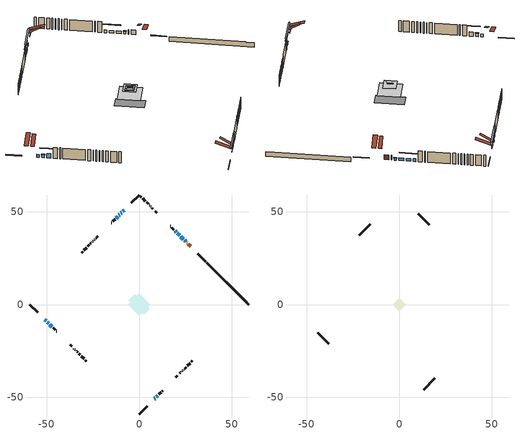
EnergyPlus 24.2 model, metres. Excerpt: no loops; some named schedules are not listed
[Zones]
conditioned space
 floor adiabatic (AdiabaticFloorConstruction): -6.02,0 0,6.02 6.02,0 0,-6.02 z3.08
 floor foundation (Slab1 construction): -5.63,2.31 -2.31,5.63 5.63,-2.31 2.31,-5.63 z-1.46
 wall outside (RimJoist1 construction): 0,-59.05 4.22,-54.83 / -59.05,0 -54.83,-4.22 / 0,59.05 -4.22,54.83 / 35.86,23.19 31.64,27.41 z0.64:0.94
 wall outside (AdiabaticWallConstruction 1): 27.7,31.35 26.51,32.54 / 25.85,33.2 25.67,33.38 z0.64:2.67
 wall outside (AdiabaticWallConstruction): 25.01,34.04 24.44,34.61 z0.64:1.65; 23.79,35.27 22.49,36.56 / -8.16,50.89 -8.81,50.24 / -50.89,-8.16 -50.24,-8.81 / 19.97,39.08 19.3,39.75 z0.64:1.86; -9.47,49.58 -9.87,49.18 / 8.16,-50.89 8.57,-50.48 z0.64:1; -10.53,48.52 -11.02,48.03 z0.64:1.51; -49.58,-9.47 -48.87,-10.18 z0.64:1.88; 21.84,37.22 20.62,38.43 z0.64:1.7; -11.68,47.37 -12.42,46.63 / 9.22,-49.83 9.97,-49.09 z0.64:1.95; -48.22,-10.83 -47.16,-11.89 z0.64:2.5
 wall outside (Wall10 construction): 10.62,-48.43 11.74,-47.32 / -46.5,-12.55 -45.39,-13.66 / -13.08,45.98 -14.19,44.86 / 18.65,40.4 17.53,41.52 z0.64:5.52
 wall outside (Wall11 construction): 12.39,-46.66 12.54,-46.51 / -44.73,-14.32 -44.58,-14.47 / -14.85,44.2 -15,44.05 / 16.88,42.17 16.72,42.33 z0.64:5.52
 wall outside (Wall1 construction): 19.81,-39.24 20.61,-38.44 / -37.32,-21.73 -36.52,-22.53 / -22.26,36.79 -23.06,35.99 / 9.46,49.59 8.66,50.39 z0.64:5.52
 wall outside (Wall2 construction): 21.27,-37.79 21.3,-37.75 / -35.86,-23.19 -35.83,-23.22 / -23.72,35.33 -23.75,35.3 / 8,51.05 7.97,51.08 z0.64:5.52
 wall outside (Wall3 construction): 21.95,-37.1 22.19,-36.87 / -35.17,-23.88 -34.94,-24.11 / -24.41,34.64 -24.64,34.41 / 7.31,51.74 7.08,51.97 z0.64:5.52
 wall outside (Wall4 construction): 22.84,-36.21 22.98,-36.07 / -34.28,-24.77 -34.14,-24.91 / -25.3,33.76 -25.44,33.61 / 6.43,52.62 6.29,52.77 z0.64:5.52
 wall outside (Wall6 construction): 23.64,-35.41 23.85,-35.2 / -33.49,-25.57 -33.27,-25.78 / -26.09,32.96 -26.31,32.74 / 5.63,53.42 5.42,53.64 z0.64:5.52
 wall outside (Wall7 construction): 24.51,-34.54 25.25,-33.8 / -32.62,-26.44 -31.88,-27.18 / -26.96,32.09 -27.7,31.35 / 4.76,54.29 4.02,55.03 z0.64:5.52
 wall outside (Wall8 construction): 25.91,-33.14 27.41,-31.64 / -31.22,-27.83 -29.71,-29.34 / -28.36,30.69 -29.87,29.18 / 3.36,55.69 1.85,57.2 z0.64:5.52
 wall outside (Wall9 construction): 28.07,-30.98 28.61,-30.44 / -29.05,-30 -28.51,-30.54 / -30.53,28.53 -31.07,27.99 / 1.2,57.85 0.66,58.39 z0.64:5.52
 wall foundation (FoundationWall1 construction): 36.52,22.53,-1.46 36.52,22.53,0.64 56.8,2.25,0.64 56.8,2.25,0.51 59.05,0,0.51 59.05,0,-1.46
 window (WindowConstruction): 25.01,34.04 24.44,34.61 z0.64:1.65
 window (WindowConstruction 7): 23.79,35.27 22.49,36.56 z0.64:1.86
 window (WindowConstruction 8): -8.17,50.89 -8.81,50.24 z0.64:1.86
 window (WindowConstruction 9): -50.89,-8.17 -50.24,-8.81 z0.64:1.86
 window (WindowConstruction 11): -9.47,49.58 -9.87,49.18 z0.64:0.99
 window (WindowConstruction 12): 8.17,-50.89 8.57,-50.48 z0.64:0.99
 window (WindowConstruction 1): -10.53,48.52 -11.02,48.03 z0.64:1.51
 window (WindowConstruction 2): -49.58,-9.47 -48.88,-10.18 z0.64:1.88
 window (WindowConstruction 3): 21.84,37.22 20.62,38.43 z0.64:1.7
 window (WindowConstruction 4): -11.68,47.37 -12.42,46.63 z0.64:1.94
 window (WindowConstruction 5): -48.22,-10.83 -47.16,-11.89 z0.64:2.5
 window (WindowConstruction 6): 9.22,-49.83 9.97,-49.09 z0.64:1.94
 window (WindowConstruction 10): 19.97,39.08 19.3,39.75 z0.64:1.86
 door (Door): 27.7,31.35 26.51,32.54 z0.64:2.67
 door (Door 1): 25.85,33.2 25.67,33.38 z0.64:2.67
 ceiling adiabatic (AdiabaticFloorConstruction): 0,-6.02 6.02,0 0,6.02 -6.02,0 z3.08
attic - vented
 floor to conditioned space (Floor1 construction Reversed): -1.54,0 0,1.54 1.54,0 0,-1.54 z5.52
 floor to conditioned space (Floor2 construction Reversed): -3.56,0 0,3.56 3.56,0 0,-3.56 z5.52
 floor to conditioned space (Floor3 construction Reversed): -1.63,0 0,1.63 1.63,0 0,-1.63 z5.52
 floor to conditioned space (Floor4 construction Reversed): -2.28,0 0,2.28 2.28,0 0,-2.28 z5.52
 floor to conditioned space (Floor5 construction Reversed): -2.4,0 0,2.4 2.4,0 0,-2.4 z5.52
 wall outside (Wall12 construction): 13.2,-45.85 19.15,-39.9 / -43.92,-15.13 -37.97,-21.08 / -15.66,43.4 -21.61,37.45 / 16.07,42.98 10.12,48.93 z0.64:5.52
 roof outside (Roof1 construction): 5.96,-53.09,5.52 1.86,-48.99,7.45 0.78,-50.07,7.45 4.88,-54.17,5.52; -53.09,-5.96,5.52 -48.99,-1.86,7.45 -50.07,-0.78,7.45 -54.17,-4.88,5.52; -5.96,53.09,5.52 -1.86,48.99,7.45 -0.78,50.07,7.45 -4.88,54.17,5.52; 29.9,29.15,5.52 25.8,25.05,7.45 26.88,23.97,7.45 30.98,28.07,5.52
 roof outside (Roof4 construction): 7.51,-51.54,5.52 4.43,-48.46,8.06 3.54,-49.36,8.06 6.62,-52.43,5.52; -51.54,-7.51,5.52 -48.46,-4.43,8.06 -49.36,-3.54,8.06 -52.43,-6.62,5.52; -7.51,51.54,5.52 -4.43,48.46,8.06 -3.54,49.36,8.06 -6.62,52.43,5.52; 28.36,30.7,5.52 25.28,27.62,8.06 26.17,26.73,8.06 29.25,29.81,5.52
shading: 24.3,34.75 25.16,33.9 25.45,34.19 24.59,35.04 z1.85; -13.44,45.61 -5.9,53.15 -6.19,53.44 -13.73,45.9 z6.04; 12.14,-46.91 4.59,-54.46 4.89,-54.75 12.43,-47.2 z6.04; -11.16,47.89 -10.39,48.67 -10.68,48.96 -11.45,48.18 z1.71; -48.73,-10.32 -49.72,-9.33 -50.02,-9.62 -49.02,-10.61 z2.08; 18.78,40.27 23.68,35.37 23.97,35.66 19.07,40.56 z4.31; -14.26,44.79 -9.83,49.22 -10.12,49.51 -14.56,45.08 z4.55; -45.32,-13.74 -50.06,-8.99 -50.35,-9.28 -45.61,-14.03 z5.11; 11.81,-47.24 7.38,-51.67 7.67,-51.96 12.1,-47.53 z4.55
[Building]
Building 1: Terrain=Suburbs
[Site:Location]
Winnipeg Intl AP_MB: Latitude {deg}=49.91; Longitude {deg}=-97.24; Time Zone {hr}=-6; Elevation {m}=239; Keep Site Location Information=Yes
[Site:GroundTemperature:Shallow]
-2.46526, -5.11642, -5.32873, -4.07063, 0.979979, 6.00706, 10.3653, 13.1261, 13.3606, 11.1152, 6.8681, 1.99523
[Site:WaterMainsTemperature]
Calculation Method=Schedule; Temperature Schedule=mains temperature schedule
[Material] Roughness=Rough; Thermal Absorptance=0.9
Name | Thickness {m} | Conductivity {W/m-K} | Density {kg/m3} | Specific Heat {J/kg-K} | Solar Absorptance | Visible Absorptance
asphalt or fiberglass shingles | 0.00635 | 0.162714 | 1121.4 | 1465.45 | 0.84 | 0.84
ceiling loosefill ins | 0.0846667 | 0.0480833 | 16.02 | 1046.75 | 0.7 | 0.7
ceiling stud and cavity | 0.1397 | 0.0908788 | 65.682 | 1177.47 | 0.7 | 0.7
ceiling stud and cavity 1 | 0.1397 | 0.100554 | 65.682 | 1177.47 | 0.7 | 0.7
ceiling stud and cavity 2 | 0.1397 | 0.0925755 | 65.682 | 1177.47 | 0.7 | 0.7
ceiling stud and cavity 3 | 0.1397 | 0.0816226 | 65.682 | 1177.47 | 0.7 | 0.7
ceiling stud and cavity 4 | 0.0889 | 7.21176 | 20.9862 | 1087.66 | 0.7 | 0.7
concrete 4.0 in. | 0.1016 | 1.803125 | 2242.8 | 837.4 | 0.7 | 0.7
concrete 8.0 in. | 0.2032 | 1.803125 | 2242.8 | 837.4 | 0.7 | 0.7
door material | 0.04445 | 0.188738 | 512.64 | 1214.23 | 0.7 | 0.7
door material 1 | 0.04445 | 0.0451087 | 512.64 | 1214.23 | 0.7 | 0.7
exterior vertical ins | 0.0264841 | 0.029427 | 32.04 | 1214.23 | 0.7 | 0.7
floor covering | 0.0127 | 0.0433444 | 54.468 | 1339.84 | 0.6 | 0.6
floor rigid ins; wall rigid ins 1 | 0.512978 | 0.029427 | 32.04 | 1214.23 | 0.7 | 0.7
floor stud and cavity | 0.1397 | 1.75129 | 37.0049 | 1207.88 | 0.7 | 0.7
furniture material conditioned space 1 | 0.1524 | 0.115458 | 640.8 | 1214.23 | 0.6 | 0.6
gypsum board | 0.0127 | 0.160291 | 801 | 837.4 | 0.6 | 0.6
gypsum board 1 | 0.00254 | 0.160291 | 801 | 837.4 | 0.6 | 0.6
gypsum board 2 | 0.0127 | 0.160291 | 801 | 837.4 | 0.7 | 0.7
osb sheathing 0.5 in. | 0.0127 | 0.115458 | 512.64 | 1214.23 | 0.7 | 0.7
osb sheathing 0.75 in. | 0.01905 | 0.115458 | 512.64 | 1214.23 | 0.7 | 0.7
rim joist stud and cavity | 0.0508 | 0.648972 | 50.32683 | 1063.81 | 0.6 | 0.6
wall rigid ins | 0.051816 | 0.029427 | 32.04 | 1214.23 | 0.7 | 0.7
wall stud and cavity | 0.1397 | 0.306335 | 139.0536 | 1170.24 | 0.7 | 0.7
wall stud and cavity 1 | 0.1397 | 0.123197 | 139.0536 | 1170.24 | 0.7 | 0.7
wall stud and cavity 10 | 0.0889 | 6.9971 | 50.32683 | 1063.81 | 0.6 | 0.6
wall stud and cavity 11 | 0.0889 | 0.380278 | 52.3479 | 1209.89 | 0.7 | 0.7
wall stud and cavity 12 | 0.0889 | 0.391764 | 83.0341 | 1211.67 | 0.7 | 0.7
wall stud and cavity 2 | 0.1397 | 0.110193 | 139.0536 | 1170.24 | 0.7 | 0.7
wall stud and cavity 3 | 0.1397 | 0.121313 | 139.0536 | 1170.24 | 0.7 | 0.7
wall stud and cavity 4 | 0.1397 | 0.109282 | 139.0536 | 1170.24 | 0.7 | 0.7
wall stud and cavity 5 | 0.1397 | 0.09204 | 139.0536 | 1170.24 | 0.7 | 0.7
wall stud and cavity 6 | 0.1397 | 0.113992 | 139.0536 | 1170.24 | 0.7 | 0.7
wall stud and cavity 7 | 0.1397 | 0.0961679 | 139.0536 | 1170.24 | 0.7 | 0.7
wall stud and cavity 8 | 0.1397 | 0.244877 | 139.0536 | 1170.24 | 0.7 | 0.7
wall stud and cavity 9 | 0.1397 | 0.539748 | 139.0536 | 1170.24 | 0.7 | 0.7
wood siding | 0.0254 | 0.102417 | 544.68 | 1172.36 | 0.4 | 0.4
wood siding 1 | 0.00254 | 0.102417 | 544.68 | 1172.36 | 0.4 | 0.4
wood siding 2; wood siding 3; wood siding 4 | 0.0254 | 0.102417 | 544.68 | 1172.36 | 0.7 | 0.7
[WindowMaterial:SimpleGlazingSystem]
Name | U-Factor {W/m2-K} | Solar Heat Gain Coefficient
WindowMaterial | 2.95313 | 0.63
WindowMaterial 1 | 2.76178 | 0.61
WindowMaterial 10 | 4.37831 | 0.49
WindowMaterial 2 | 2.929848 | 0.66
WindowMaterial 3 | 2.94631 | 0.64
WindowMaterial 4 | 2.77825 | 0.66
WindowMaterial 5 | 2.89408 | 0.69
WindowMaterial 6 | 2.92587 | 0.66
WindowMaterial 7 | 1.58076 | 0.44
WindowMaterial 8 | 1.964588 | 0.45
WindowMaterial 9 | 3.071798 | 0.43
[Construction]
AdiabaticFloorConstruction: floor stud and cavity, floor rigid ins, osb sheathing 0.75 in., floor covering
AdiabaticWallConstruction: wood siding 3, wall rigid ins 1, wall stud and cavity 11, gypsum board
AdiabaticWallConstruction 1: wood siding 4, wall rigid ins 1, wall stud and cavity 11, gypsum board
Door: door material
Door 1: door material 1
Floor1 construction Reversed: gypsum board, ceiling stud and cavity, ceiling loosefill ins
Floor2 construction Reversed: gypsum board, ceiling stud and cavity 1
Floor3 construction Reversed: gypsum board, ceiling stud and cavity 2
Floor4 construction Reversed: gypsum board, ceiling stud and cavity 3
Floor5 construction Reversed: gypsum board 1, ceiling stud and cavity 4
FoundationWall1 construction: concrete 8.0 in., gypsum board 2
furniture construction conditioned space 1: furniture material conditioned space 1
PartitionWallConstruction: gypsum board, wall stud and cavity 12, gypsum board
RimJoist1 construction: wood siding 2, rim joist stud and cavity
Roof1 construction; Roof4 construction: asphalt or fiberglass shingles
Slab1 construction: concrete 4.0 in.
Wall1 construction: wood siding, wall rigid ins, osb sheathing 0.5 in., wall stud and cavity, gypsum board
Wall10 construction: wood siding, wall rigid ins, osb sheathing 0.5 in., wall stud and cavity 8, gypsum board
Wall11 construction: wood siding, wall rigid ins, osb sheathing 0.5 in., wall stud and cavity 9, gypsum board
Wall12 construction: wood siding 1, wall stud and cavity 10
Wall2 construction: wood siding, osb sheathing 0.5 in., wall stud and cavity 1, gypsum board
Wall3 construction: wood siding, wall rigid ins, osb sheathing 0.5 in., wall stud and cavity 2, gypsum board
Wall4 construction: wood siding, osb sheathing 0.5 in., wall stud and cavity 3, gypsum board
Wall6 construction: wood siding, wall rigid ins, osb sheathing 0.5 in., wall stud and cavity 4, gypsum board
Wall7 construction: wood siding, osb sheathing 0.5 in., wall stud and cavity 5, gypsum board
Wall8 construction: wood siding, osb sheathing 0.5 in., wall stud and cavity 6, gypsum board
Wall9 construction: wood siding, osb sheathing 0.5 in., wall stud and cavity 7, gypsum board
WindowConstruction: WindowMaterial
WindowConstruction 1: WindowMaterial 1
WindowConstruction 10: WindowMaterial 8
WindowConstruction 11: WindowMaterial 9
WindowConstruction 12: WindowMaterial 10
WindowConstruction 2: WindowMaterial 2
WindowConstruction 3: WindowMaterial 3
WindowConstruction 4: WindowMaterial 4
WindowConstruction 5: WindowMaterial 5
WindowConstruction 6: WindowMaterial 6
WindowConstruction 7; WindowConstruction 8; WindowConstruction 9: WindowMaterial 7
[Zone] Multiplier=1; Part of Total Floor Area=Yes
Name | Volume {m3}
attic - vented | 30.1438
conditioned space | 313.4
[Space]
Name | Zone | Volume {m3}
attic - vented 1 | attic - vented | 30.1438
conditioned space 1 | conditioned space | 313.4
[ZoneInfiltration:EffectiveLeakageArea]
infil attic - vented 1: Zone or Space=attic - vented 1; Schedule=Always On Discrete; Effective Air Leakage Area {cm2}=1911; Stack Coefficient=0.000515671; Wind Coefficient=1.53429e-05
[ZoneMixing]
whole house fan mix: Zone or Space=attic - vented; Schedule=Always On Continuous; Design Flow Rate Calculation Method=Flow/Zone; Design Flow Rate {m3/s}=0; Source Zone or Space=conditioned space
[SurfaceProperty:ExposedFoundationPerimeter]
Slab1: Exposed Perimeter Calculation Method=TotalExposedPerimeter; Total Exposed Perimeter {m}=31.863
[InternalMass] Zone or ZoneList=conditioned space; Space or SpaceList=conditioned space 1
Name | Construction | Surface Area {m2}
furniture mass conditioned space 1 | furniture construction conditioned space 1 | 50.164
partition wall mass | PartitionWallConstruction | 125.41
[Lights]
interior lighting: Zone or ZoneList or Space or SpaceList=conditioned space 1; Schedule=interior lighting schedule; Design Level Calculation Method=LightingLevel; Lighting Level {W}=343.2; Return Air Fraction=0; Fraction Radiant=0.6; Fraction Visible=0.2; Fraction Replaceable=1
[People]
occupants: Zone or ZoneList or Space or SpaceList=conditioned space 1; Number of People Schedule=occupants schedule; Number of People Calculation Method=People; Number of People=3; Fraction Radiant=0.314171; Sensible Heat Fraction=0.56303; Activity Level Schedule=occupants activity schedule; Carbon Dioxide Generation Rate {m3/s-W}=0; Enable ASHRAE 55 Comfort Warnings=No; Mean Radiant Temperature Calculation Type=EnclosureAveraged
[ElectricEquipment] Zone or ZoneList or Space or SpaceList=conditioned space 1; Design Level Calculation Method=EquipmentLevel
Name | Schedule | Design Level {W} | Fraction Latent | Fraction Radiant | Fraction Lost
clothes dryer | clothes dryer schedule | 140.772 | 0.015 | 0.081 | 0.85
clothes washer | clothes washer schedule | 32.1985 | 0.03 | 0.162 | 0.7
cooking range | cooking range schedule | 215.147 | 0.08 | 0.432 | 0.2
dishwasher | dishwasher schedule | 66.8632 | 0.3 | 0.18 | 0.4
fridge | fridge schedule | 72.9452 | 0 | 0.6 | 0
mech vent house fan | mech vent house fan schedule | 0 | 0 | 0 | 1
mech vent house fan cfis | mech vent house fan cfis schedule | 0 | 0 | 0 | 0
misc plug loads | misc plug loads schedule | 494.7 | 0.045 | 0.513 | 0.1
whole house fan | Always On Discrete | 0 | 0 | 0 | 1
[OtherEquipment] Zone or ZoneList or Space or SpaceList=conditioned space 1; Design Level Calculation Method=EquipmentLevel
Name | Fuel Type | Schedule | Design Level {W} | Fraction Latent | Fraction Radiant | Fraction Lost
clothes dryer 1 | Electricity | clothes dryer schedule | 0 | 0.015 | 0.081 | 0.85
cooking range 1 | Electricity | cooking range schedule | 0 | 0.08 | 0.432 | 0.2
general water use latent | None | general water use schedule | 62.594 | 1 | 0 | 0
general water use sensible | None | general water use schedule | -61.6891 | 0 | 0.6 | 0
mech vent house fan latent load | None | Always On Discrete | 0 | 1 | 0 | 0
mech vent house fan sensible load | None | Always On Discrete | 0 | 0 | 0 | 0
water heater energy adjustment1 | NaturalGas | Always On Discrete | 0.01 | 0 | 0 | 1
[ZoneInfiltration:DesignFlowRate] Zone or ZoneList or Space or SpaceList=conditioned space 1; Schedule=Always On Discrete; Design Flow Rate Calculation Method=Flow/Zone; Design Flow Rate {m3/s}=0
infil flow; natural vent flow; whole house fan flow
[Foundation:Kiva]
Foundation Kiva 1: Initial Indoor Air Temperature {C}=21; Wall Height Above Grade {m}=0.640019; Wall Depth Below Slab {m}=0.2032; Custom Block Material Name 1=exterior vertical ins; Custom Block Depth 1 {m}=2.10001; Custom Block X Position 1 {m}=0.2159; Custom Block Z Position 1 {m}=0
[Foundation:Kiva:Settings]
Soil Conductivity {W/m-K}=0.849921; Soil Density {kg/m3}=1842.3; Soil Specific Heat {J/kg-K}=418.7; Ground Solar Absorptivity=0.9; Ground Thermal Absorptivity=0.9; Ground Surface Roughness {m}=0.03; Far-Field Width {m}=40; Deep-Ground Boundary Condition=ZeroFlux; Deep-Ground Depth {m}=40; Minimum Cell Dimension {m}=0.2; Maximum Cell Growth Coefficient=3; Simulation Timestep=Timestep
[Exterior:Lights]
exterior lighting: Schedule=exterior lighting schedule; Design Level {W}=75.6
[Schedule:Constant]
Name | Hourly Value
Always On Continuous; mech vent house fan schedule; mech vent house fan cfis schedule; Always On Discrete | 1
occupants activity schedule | 117.228
fridge schedule | 0
[Schedule:Week:Daily]
interior lighting schedule Week Rule - Jan1-Jan27: interior lighting schedule day, interior lighting schedule day, interior lighting schedule day, interior lighting schedule day, interior lighting schedule day, interior lighting schedule day, interior lighting schedule day, interior lighting schedule default day, interior lighting schedule default day, interior lighting schedule default day, interior lighting schedule default day, interior lighting schedule default day
interior lighting schedule Week Rule - Jan28-Feb3: interior lighting schedule day, interior lighting schedule day, interior lighting schedule day, interior lighting schedule day, interior lighting schedule day 1, interior lighting schedule day 1, interior lighting schedule day 1, interior lighting schedule default day, interior lighting schedule default day, interior lighting schedule default day, interior lighting schedule default day, interior lighting schedule default day
interior lighting schedule Week Rule - Feb4-Feb24: interior lighting schedule day 1, interior lighting schedule day 1, interior lighting schedule day 1, interior lighting schedule day 1, interior lighting schedule day 1, interior lighting schedule day 1, interior lighting schedule day 1, interior lighting schedule default day, interior lighting schedule default day, interior lighting schedule default day, interior lighting schedule default day, interior lighting schedule default day
interior lighting schedule Week Rule - Feb25-Mar3: interior lighting schedule day 1, interior lighting schedule day 1, interior lighting schedule day 1, interior lighting schedule day 1, interior lighting schedule day 2, interior lighting schedule day 2, interior lighting schedule day 2, interior lighting schedule default day, interior lighting schedule default day, interior lighting schedule default day, interior lighting schedule default day, interior lighting schedule default day
interior lighting schedule Week Rule - Mar4-Mar31: interior lighting schedule day 2, interior lighting schedule day 2, interior lighting schedule day 2, interior lighting schedule day 2, interior lighting schedule day 2, interior lighting schedule day 2, interior lighting schedule day 2, interior lighting schedule default day, interior lighting schedule default day, interior lighting schedule default day, interior lighting schedule default day, interior lighting schedule default day
interior lighting schedule Week Rule - Apr1-Apr28: interior lighting schedule day 3, interior lighting schedule day 3, interior lighting schedule day 3, interior lighting schedule day 3, interior lighting schedule day 3, interior lighting schedule day 3, interior lighting schedule day 3, interior lighting schedule default day, interior lighting schedule default day, interior lighting schedule default day, interior lighting schedule default day, interior lighting schedule default day
interior lighting schedule Week Rule - Apr29-May5: interior lighting schedule day 3, interior lighting schedule day 3, interior lighting schedule day 4, interior lighting schedule day 4, interior lighting schedule day 4, interior lighting schedule day 4, interior lighting schedule day 4, interior lighting schedule default day, interior lighting schedule default day, interior lighting schedule default day, interior lighting schedule default day, interior lighting schedule default day
interior lighting schedule Week Rule - May6-May26: interior lighting schedule day 4, interior lighting schedule day 4, interior lighting schedule day 4, interior lighting schedule day 4, interior lighting schedule day 4, interior lighting schedule day 4, interior lighting schedule day 4, interior lighting schedule default day, interior lighting schedule default day, interior lighting schedule default day, interior lighting schedule default day, interior lighting schedule default day
interior lighting schedule Week Rule - May27-Jun2: interior lighting schedule day 4, interior lighting schedule day 4, interior lighting schedule day 4, interior lighting schedule day 4, interior lighting schedule day 4, interior lighting schedule day 5, interior lighting schedule day 5, interior lighting schedule default day, interior lighting schedule default day, interior lighting schedule default day, interior lighting schedule default day, interior lighting schedule default day
interior lighting schedule Week Rule - Jun3-Jun30: interior lighting schedule day 5, interior lighting schedule day 5, interior lighting schedule day 5, interior lighting schedule day 5, interior lighting schedule day 5, interior lighting schedule day 5, interior lighting schedule day 5, interior lighting schedule default day, interior lighting schedule default day, interior lighting schedule default day, interior lighting schedule default day, interior lighting schedule default day
interior lighting schedule Week Rule - Jul1-Jul28: interior lighting schedule day 6, interior lighting schedule day 6, interior lighting schedule day 6, interior lighting schedule day 6, interior lighting schedule day 6, interior lighting schedule day 6, interior lighting schedule day 6, interior lighting schedule default day, interior lighting schedule default day, interior lighting schedule default day, interior lighting schedule default day, interior lighting schedule default day
interior lighting schedule Week Rule - Jul29-Aug4: interior lighting schedule day 6, interior lighting schedule day 6, interior lighting schedule day 6, interior lighting schedule day 7, interior lighting schedule day 7, interior lighting schedule day 7, interior lighting schedule day 7, interior lighting schedule default day, interior lighting schedule default day, interior lighting schedule default day, interior lighting schedule default day, interior lighting schedule default day
interior lighting schedule Week Rule - Aug5-Aug25: interior lighting schedule day 7, interior lighting schedule day 7, interior lighting schedule day 7, interior lighting schedule day 7, interior lighting schedule day 7, interior lighting schedule day 7, interior lighting schedule day 7, interior lighting schedule default day, interior lighting schedule default day, interior lighting schedule default day, interior lighting schedule default day, interior lighting schedule default day
interior lighting schedule Week Rule - Aug26-Sep1: interior lighting schedule day 7, interior lighting schedule day 7, interior lighting schedule day 7, interior lighting schedule day 7, interior lighting schedule day 7, interior lighting schedule day 7, interior lighting schedule day 8, interior lighting schedule default day, interior lighting schedule default day, interior lighting schedule default day, interior lighting schedule default day, interior lighting schedule default day
interior lighting schedule Week Rule - Sep2-Sep29: interior lighting schedule day 8, interior lighting schedule day 8, interior lighting schedule day 8, interior lighting schedule day 8, interior lighting schedule day 8, interior lighting schedule day 8, interior lighting schedule day 8, interior lighting schedule default day, interior lighting schedule default day, interior lighting schedule default day, interior lighting schedule default day, interior lighting schedule default day
interior lighting schedule Week Rule - Sep30-Oct6: interior lighting schedule day 8, interior lighting schedule day 9, interior lighting schedule day 9, interior lighting schedule day 9, interior lighting schedule day 9, interior lighting schedule day 9, interior lighting schedule day 9, interior lighting schedule default day, interior lighting schedule default day, interior lighting schedule default day, interior lighting schedule default day, interior lighting schedule default day
interior lighting schedule Week Rule - Oct7-Oct27: interior lighting schedule day 9, interior lighting schedule day 9, interior lighting schedule day 9, interior lighting schedule day 9, interior lighting schedule day 9, interior lighting schedule day 9, interior lighting schedule day 9, interior lighting schedule default day, interior lighting schedule default day, interior lighting schedule default day, interior lighting schedule default day, interior lighting schedule default day
interior lighting schedule Week Rule - Oct28-Nov3: interior lighting schedule day 9, interior lighting schedule day 9, interior lighting schedule day 9, interior lighting schedule day 9, interior lighting schedule day 10, interior lighting schedule day 10, interior lighting schedule day 10, interior lighting schedule default day, interior lighting schedule default day, interior lighting schedule default day, interior lighting schedule default day, interior lighting schedule default day
interior lighting schedule Week Rule - Nov4-Nov24: interior lighting schedule day 10, interior lighting schedule day 10, interior lighting schedule day 10, interior lighting schedule day 10, interior lighting schedule day 10, interior lighting schedule day 10, interior lighting schedule day 10, interior lighting schedule default day, interior lighting schedule default day, interior lighting schedule default day, interior lighting schedule default day, interior lighting schedule default day
interior lighting schedule Week Rule - Nov25-Dec1: interior lighting schedule day 10, interior lighting schedule day 10, interior lighting schedule day 10, interior lighting schedule day 10, interior lighting schedule day 10, interior lighting schedule day 10, interior lighting schedule day 11, interior lighting schedule default day, interior lighting schedule default day, interior lighting schedule default day, interior lighting schedule default day, interior lighting schedule default day
interior lighting schedule Week Rule - Dec2-Dec31: interior lighting schedule day 11, interior lighting schedule day 11, interior lighting schedule day 11, interior lighting schedule day 11, interior lighting schedule day 11, interior lighting schedule day 11, interior lighting schedule day 11, interior lighting schedule default day, interior lighting schedule default day, interior lighting schedule default day, interior lighting schedule default day, interior lighting schedule default day
occupants schedule Week Rule - Jan1-Dec31: occupants schedule day, occupants schedule day, occupants schedule day, occupants schedule day, occupants schedule day, occupants schedule day, occupants schedule day, occupants schedule default day, occupants schedule default day, occupants schedule default day, occupants schedule default day, occupants schedule default day
clothes dryer schedule Week Rule - Jan1-Dec31: clothes dryer schedule day, clothes dryer schedule day, clothes dryer schedule day, clothes dryer schedule day, clothes dryer schedule day, clothes dryer schedule day, clothes dryer schedule day, clothes dryer schedule default day, clothes dryer schedule default day, clothes dryer schedule default day, clothes dryer schedule default day, clothes dryer schedule default day
clothes washer schedule Week Rule - Jan1-Dec31: clothes washer schedule day, clothes washer schedule day, clothes washer schedule day, clothes washer schedule day, clothes washer schedule day, clothes washer schedule day, clothes washer schedule day, clothes washer schedule default day, clothes washer schedule default day, clothes washer schedule default day, clothes washer schedule default day, clothes washer schedule default day
cooking range schedule Week Rule - Jan1-Dec31: cooking range schedule day, cooking range schedule day, cooking range schedule day, cooking range schedule day, cooking range schedule day, cooking range schedule day, cooking range schedule day, cooking range schedule default day, cooking range schedule default day, cooking range schedule default day, cooking range schedule default day, cooking range schedule default day
dishwasher schedule Week Rule - Jan1-Dec31: dishwasher schedule day, dishwasher schedule day, dishwasher schedule day, dishwasher schedule day, dishwasher schedule day, dishwasher schedule day, dishwasher schedule day, dishwasher schedule default day, dishwasher schedule default day, dishwasher schedule default day, dishwasher schedule default day, dishwasher schedule default day
misc plug loads schedule Week Rule - Jan1-Dec31: misc plug loads schedule day, misc plug loads schedule day, misc plug loads schedule day, misc plug loads schedule day, misc plug loads schedule day, misc plug loads schedule day, misc plug loads schedule day, misc plug loads schedule default day, misc plug loads schedule default day, misc plug loads schedule default day, misc plug loads schedule default day, misc plug loads schedule default day
general water use schedule Week Rule - Jan1-Dec31: general water use schedule day, general water use schedule day, general water use schedule day, general water use schedule day, general water use schedule day, general water use schedule day, general water use schedule day, general water use schedule default day, general water use schedule default day, general water use schedule default day, general water use schedule default day, general water use schedule default day
exterior lighting schedule Week Rule - Jan1-Jan27: exterior lighting schedule day, exterior lighting schedule day, exterior lighting schedule day, exterior lighting schedule day, exterior lighting schedule day, exterior lighting schedule day, exterior lighting schedule day, exterior lighting schedule default day, exterior lighting schedule default day, exterior lighting schedule default day, exterior lighting schedule default day, exterior lighting schedule default day
exterior lighting schedule Week Rule - Jan28-Feb3: exterior lighting schedule day, exterior lighting schedule day, exterior lighting schedule day, exterior lighting schedule day, exterior lighting schedule day 1, exterior lighting schedule day 1, exterior lighting schedule day 1, exterior lighting schedule default day, exterior lighting schedule default day, exterior lighting schedule default day, exterior lighting schedule default day, exterior lighting schedule default day
exterior lighting schedule Week Rule - Feb4-Feb24: exterior lighting schedule day 1, exterior lighting schedule day 1, exterior lighting schedule day 1, exterior lighting schedule day 1, exterior lighting schedule day 1, exterior lighting schedule day 1, exterior lighting schedule day 1, exterior lighting schedule default day, exterior lighting schedule default day, exterior lighting schedule default day, exterior lighting schedule default day, exterior lighting schedule default day
exterior lighting schedule Week Rule - Feb25-Mar3: exterior lighting schedule day 1, exterior lighting schedule day 1, exterior lighting schedule day 1, exterior lighting schedule day 1, exterior lighting schedule day 2, exterior lighting schedule day 2, exterior lighting schedule day 2, exterior lighting schedule default day, exterior lighting schedule default day, exterior lighting schedule default day, exterior lighting schedule default day, exterior lighting schedule default day
exterior lighting schedule Week Rule - Mar4-Mar31: exterior lighting schedule day 2, exterior lighting schedule day 2, exterior lighting schedule day 2, exterior lighting schedule day 2, exterior lighting schedule day 2, exterior lighting schedule day 2, exterior lighting schedule day 2, exterior lighting schedule default day, exterior lighting schedule default day, exterior lighting schedule default day, exterior lighting schedule default day, exterior lighting schedule default day
exterior lighting schedule Week Rule - Apr1-Apr28: exterior lighting schedule day 3, exterior lighting schedule day 3, exterior lighting schedule day 3, exterior lighting schedule day 3, exterior lighting schedule day 3, exterior lighting schedule day 3, exterior lighting schedule day 3, exterior lighting schedule default day, exterior lighting schedule default day, exterior lighting schedule default day, exterior lighting schedule default day, exterior lighting schedule default day
exterior lighting schedule Week Rule - Apr29-May5: exterior lighting schedule day 3, exterior lighting schedule day 3, exterior lighting schedule day 4, exterior lighting schedule day 4, exterior lighting schedule day 4, exterior lighting schedule day 4, exterior lighting schedule day 4, exterior lighting schedule default day, exterior lighting schedule default day, exterior lighting schedule default day, exterior lighting schedule default day, exterior lighting schedule default day
exterior lighting schedule Week Rule - May6-May26: exterior lighting schedule day 4, exterior lighting schedule day 4, exterior lighting schedule day 4, exterior lighting schedule day 4, exterior lighting schedule day 4, exterior lighting schedule day 4, exterior lighting schedule day 4, exterior lighting schedule default day, exterior lighting schedule default day, exterior lighting schedule default day, exterior lighting schedule default day, exterior lighting schedule default day
exterior lighting schedule Week Rule - May27-Jun2: exterior lighting schedule day 4, exterior lighting schedule day 4, exterior lighting schedule day 4, exterior lighting schedule day 4, exterior lighting schedule day 4, exterior lighting schedule day 5, exterior lighting schedule day 5, exterior lighting schedule default day, exterior lighting schedule default day, exterior lighting schedule default day, exterior lighting schedule default day, exterior lighting schedule default day
exterior lighting schedule Week Rule - Jun3-Jun30: exterior lighting schedule day 5, exterior lighting schedule day 5, exterior lighting schedule day 5, exterior lighting schedule day 5, exterior lighting schedule day 5, exterior lighting schedule day 5, exterior lighting schedule day 5, exterior lighting schedule default day, exterior lighting schedule default day, exterior lighting schedule default day, exterior lighting schedule default day, exterior lighting schedule default day
[Schedule:Year]
interior lighting schedule: interior lighting schedule Week Rule - Jan1-Jan27, 1, 1, 1, 27, interior lighting schedule Week Rule - Jan28-Feb3, 1, 28, 2, 3, interior lighting schedule Week Rule - Feb4-Feb24, 2, 4, 2, 24, interior lighting schedule Week Rule - Feb25-Mar3, 2, 25, 3, 3, interior lighting schedule Week Rule - Mar4-Mar31, 3, 4, 3, 31, interior lighting schedule Week Rule - Apr1-Apr28, 4, 1, 4, 28, interior lighting schedule Week Rule - Apr29-May5, 4, 29, 5, 5, interior lighting schedule Week Rule - May6-May26, 5, 6, 5, 26, interior lighting schedule Week Rule - May27-Jun2, 5, 27, 6, 2, interior lighting schedule Week Rule - Jun3-Jun30, 6, 3, 6, 30, interior lighting schedule Week Rule - Jul1-Jul28, 7, 1, 7, 28, interior lighting schedule Week Rule - Jul29-Aug4, 7, 29, 8, 4, interior lighting schedule Week Rule - Aug5-Aug25, 8, 5, 8, 25, interior lighting schedule Week Rule - Aug26-Sep1, 8, 26, 9, 1, interior lighting schedule Week Rule - Sep2-Sep29, 9, 2, 9, 29, interior lighting schedule Week Rule - Sep30-Oct6, 9, 30, 10, 6, interior lighting schedule Week Rule - Oct7-Oct27, 10, 7, 10, 27, interior lighting schedule Week Rule - Oct28-Nov3, 10, 28, 11, 3, interior lighting schedule Week Rule - Nov4-Nov24, 11, 4, 11, 24, interior lighting schedule Week Rule - Nov25-Dec1, 11, 25, 12, 1, interior lighting schedule Week Rule - Dec2-Dec31, 12, 2, 12, 31
occupants schedule: occupants schedule Week Rule - Jan1-Dec31, 1, 1, 12, 31
clothes dryer schedule: clothes dryer schedule Week Rule - Jan1-Dec31, 1, 1, 12, 31
clothes washer schedule: clothes washer schedule Week Rule - Jan1-Dec31, 1, 1, 12, 31
cooking range schedule: cooking range schedule Week Rule - Jan1-Dec31, 1, 1, 12, 31
dishwasher schedule: dishwasher schedule Week Rule - Jan1-Dec31, 1, 1, 12, 31
misc plug loads schedule: misc plug loads schedule Week Rule - Jan1-Dec31, 1, 1, 12, 31
general water use schedule: general water use schedule Week Rule - Jan1-Dec31, 1, 1, 12, 31
exterior lighting schedule: exterior lighting schedule Week Rule - Jan1-Jan27, 1, 1, 1, 27, exterior lighting schedule Week Rule - Jan28-Feb3, 1, 28, 2, 3, exterior lighting schedule Week Rule - Feb4-Feb24, 2, 4, 2, 24, exterior lighting schedule Week Rule - Feb25-Mar3, 2, 25, 3, 3, exterior lighting schedule Week Rule - Mar4-Mar31, 3, 4, 3, 31, exterior lighting schedule Week Rule - Apr1-Apr28, 4, 1, 4, 28, exterior lighting schedule Week Rule - Apr29-May5, 4, 29, 5, 5, exterior lighting schedule Week Rule - May6-May26, 5, 6, 5, 26, exterior lighting schedule Week Rule - May27-Jun2, 5, 27, 6, 2, exterior lighting schedule Week Rule - Jun3-Jun30, 6, 3, 6, 30, exterior lighting schedule Week Rule - Jul1-Jul28, 7, 1, 7, 28, exterior lighting schedule Week Rule - Jul29-Aug4, 7, 29, 8, 4, exterior lighting schedule Week Rule - Aug5-Aug25, 8, 5, 8, 25, exterior lighting schedule Week Rule - Aug26-Sep1, 8, 26, 9, 1, exterior lighting schedule Week Rule - Sep2-Sep29, 9, 2, 9, 29, exterior lighting schedule Week Rule - Sep30-Oct6, 9, 30, 10, 6, exterior lighting schedule Week Rule - Oct7-Oct27, 10, 7, 10, 27, exterior lighting schedule Week Rule - Oct28-Nov3, 10, 28, 11, 3, exterior lighting schedule Week Rule - Nov4-Nov24, 11, 4, 11, 24, exterior lighting schedule Week Rule - Nov25-Dec1, 11, 25, 12, 1, exterior lighting schedule Week Rule - Dec2-Dec31, 12, 2, 12, 31
[Schedule:Compact]
mains temperature schedule: Through: 01/01, For: AllDays, Until: 24:00, 3.57167, Through: 01/02, For: AllDays, Until: 24:00, 3.48889, Through: 01/03, For: AllDays, Until: 24:00, 3.40667, Through: 01/04, For: AllDays, Until: 24:00, 3.32611, Through: 01/05, For: AllDays, Until: 24:00, 3.24611, Through: 01/06, For: AllDays, Until: 24:00, 3.16778, Through: 01/07, For: AllDays, Until: 24:00, 3.09056, Through: 01/08, For: AllDays, Until: 24:00, 3.01444, Through: 01/09, For: AllDays, Until: 24:00, 2.93944, Through: 01/10, For: AllDays, Until: 24:00, 2.86611, Through: 01/11, For: AllDays, Until: 24:00, 2.79389, Through: 01/12, For: AllDays, Until: 24:00, 2.72278, Through: 01/13, For: AllDays, Until: 24:00, 2.65278, Through: 01/14, For: AllDays, Until: 24:00, 2.58444, Through: 01/15, For: AllDays, Until: 24:00, 2.51778, Through: 01/16, For: AllDays, Until: 24:00, 2.45222, Through: 01/17, For: AllDays, Until: 24:00, 2.38778, Through: 01/18, For: AllDays, Until: 24:00, 2.325, Through: 01/19, For: AllDays, Until: 24:00, 2.26389, Through: 01/20, For: AllDays, Until: 24:00, 2.20389, Through: 01/21, For: AllDays, Until: 24:00, 2.14556, Through: 01/22, For: AllDays, Until: 24:00, 2.08889, Through: 01/23, For: AllDays, Until: 24:00, 2.03333, Through: 01/24, For: AllDays, Until: 24:00, 1.97944, Through: 01/25, For: AllDays, Until: 24:00, 1.92722, Through: 01/26, For: AllDays, Until: 24:00, 1.87611, Through: 01/27, For: AllDays, Until: 24:00, 1.82722, Through: 01/28, For: AllDays, Until: 24:00, 1.77944, Through: 01/29, For: AllDays, Until: 24:00, 1.73333, Through: 01/30, For: AllDays, Until: 24:00, 1.68944, Through: 01/31, For: AllDays, Until: 24:00, 1.64667, Through: 02/01, For: AllDays, Until: 24:00, 1.60556, Through: 02/02, For: AllDays, Until: 24:00, 1.56611, Through: 02/03, For: AllDays, Until: 24:00, 1.52833, Through: 02/04, For: AllDays, Until: 24:00, 1.49222, Through: 02/05, For: AllDays, Until: 24:00, 1.45778, Through: 02/06, For: AllDays, Until: 24:00, 1.425, Through: 02/07, For: AllDays, Until: 24:00, 1.39389, Through: 02/08, For: AllDays, Until: 24:00, 1.36444, Through: 02/09, For: AllDays, Until: 24:00, 1.33722, Through: 02/10, For: AllDays, Until: 24:00, 1.31111, Through: 02/11, For: AllDays, Until: 24:00, 1.28722, Through: 02/12, For: AllDays, Until: 24:00, 1.26444, Through: 02/13, For: AllDays, Until: 24:00, 1.24389, Through: 02/14, For: AllDays, Until: 24:00, 1.22556, Through: 02/15, For: AllDays, Until: 24:00, 1.20833, Through: 02/16, For: AllDays, Until: 24:00, 1.19278, Through: 02/17, For: AllDays, Until: 24:00, 1.17944, Through: 02/18, For: AllDays, Until: 24:00, 1.16778, Through: 02/19, For: AllDays, Until: 24:00, 1.15778, Through: 02/20, For: AllDays, Until: 24:00, 1.14944, Through: 02/21, For: AllDays, Until: 24:00, 1.14333, Through: 02/22, For: AllDays, Until: 24:00, 1.13889, Through: 02/23, For: AllDays, Until: 24:00, 1.13611, Through: 02/24, For: AllDays, Until: 24:00, 1.135, Through: 02/25, For: AllDays, Until: 24:00, 1.13556, Through: 02/26, For: AllDays, Until: 24:00, 1.13833, Through: 02/27, For: AllDays, Until: 24:00, 1.14278, Through: 02/28, For: AllDays, Until: 24:00, 1.14889, Through: 03/01, For: AllDays, Until: 24:00, 1.15667, Through: 03/02, For: AllDays, Until: 24:00, 1.16667, Through: 03/03, For: AllDays, Until: 24:00, 1.17778, Through: 03/04, For: AllDays, Until: 24:00, 1.19111, Through: 03/05, For: AllDays, Until: 24:00, 1.20667, Through: 03/06, For: AllDays, Until: 24:00, 1.22333, Through: 03/07, For: AllDays, Until: 24:00, 1.24167, Through: 03/08, For: AllDays, Until: 24:00, 1.26222, Through: 03/09, For: AllDays, Until: 24:00, 1.28444, Through: 03/10, For: AllDays, Until: 24:00, 1.30833, Through: 03/11, For: AllDays, Until: 24:00, 1.33389, Through: 03/12, For: AllDays, Until: 24:00, 1.36167, Through: 03/13, For: AllDays, Until: 24:00, 1.39056, Through: 03/14, For: AllDays, Until: 24:00, 1.42111, Through: 03/15, For: AllDays, Until: 24:00, 1.45389, Through: 03/16, For: AllDays, Until: 24:00, 1.48833, Through: 03/17, For: AllDays, Until: 24:00, 1.52389, Through: 03/18, For: AllDays, Until: 24:00, 1.56167, Through: 03/19, For: AllDays, Until: 24:00, 1.60111, Through: 03/20, For: AllDays, Until: 24:00, 1.64167, Through: 03/21, For: AllDays, Until: 24:00, 1.68444, Through: 03/22, For: AllDays, Until: 24:00, 1.72833, Through: 03/23, For: AllDays, Until: 24:00, 1.77444, Through: 03/24, For: AllDays, Until: 24:00, 1.82167, Through: 03/25, For: AllDays, Until: 24:00, 1.87056, Through: 03/26, For: AllDays, Until: 24:00, 1.92111, Through: 03/27, For: AllDays, Until: 24:00, 1.97333, Through: 03/28, For: AllDays, Until: 24:00, 2.02722, Through: 03/29, For: AllDays, Until: 24:00, 2.08222, Through: 03/30, For: AllDays, Until: 24:00, 2.13889, Through: 03/31, For: AllDays, Until: 24:00, 2.19722, Through: 04/01, For: AllDays, Until: 24:00, 2.25722, Through: 04/02, For: AllDays, Until: 24:00, 2.31833, Through: 04/03, For: AllDays, Until: 24:00, 2.38056, Through: 04/04, For: AllDays, Until: 24:00, 2.445, Through: 04/05, For: AllDays, Until: 24:00, 2.51056, Through: 04/06, For: AllDays, Until: 24:00, 2.57722, Through: 04/07, For: AllDays, Until: 24:00, 2.64556, Through: 04/08, For: AllDays, Until: 24:00, 2.715, Through: 04/09, For: AllDays, Until: 24:00, 2.78556, Through: 04/10, For: AllDays, Until: 24:00, 2.85778, Through: 04/11, For: AllDays, Until: 24:00, 2.93111, Through: 04/12, For: AllDays, Until: 24:00, 3.00611, Through: 04/13, For: AllDays, Until: 24:00, 3.08222, Through: 04/14, For: AllDays, Until: 24:00, 3.15889, Through: 04/15, For: AllDays, Until: 24:00, 3.23778, Through: 04/16, For: AllDays, Until: 24:00, 3.31722, Through: 04/17, For: AllDays, Until: 24:00, 3.39778, Through: 04/18, For: AllDays, Until: 24:00, 3.47944, Through: 04/19, For: AllDays, Until: 24:00, 3.56222, Through: 04/20, For: AllDays, Until: 24:00, 3.64667, Through: 04/21, For: AllDays, Until: 24:00, 3.73167, Through: 04/22, For: AllDays, Until: 24:00, 3.81722, Through: 04/23, For: AllDays, Until: 24:00, 3.90444, Through: 04/24, For: AllDays, Until: 24:00, 3.99278, Through: 04/25, For: AllDays, Until: 24:00, 4.08167, Through: 04/26, For: AllDays, Until: 24:00, 4.17167, Through: 04/27, For: AllDays, Until: 24:00, 4.26222, Through: 04/28, For: AllDays, Until: 24:00, 4.35389, Through: 04/29, For: AllDays, Until: 24:00, 4.44611, Through: 04/30, For: AllDays, Until: 24:00, 4.53944, Through: 05/01, For: AllDays, Until: 24:00, 4.63389, Through: 05/02, For: AllDays, Until: 24:00, 4.72889, Through: 05/03, For: AllDays, Until: 24:00, 4.82444, Through: 05/04, For: AllDays, Until: 24:00, 4.92056, Through: 05/05, For: AllDays, Until: 24:00, 5.01722, Through: 05/06, For: AllDays, Until: 24:00, 5.115, Through: 05/07, For: AllDays, Until: 24:00, 5.21333, Through: 05/08, For: AllDays, Until: 24:00, 5.31222, Through: 05/09, For: AllDays, Until: 24:00, 5.41167, Through: 05/10, For: AllDays, Until: 24:00, 5.51111, Through: 05/11, For: AllDays, Until: 24:00, 5.61167, Through: 05/12, For: AllDays, Until: 24:00, 5.71278, Through: 05/13, For: AllDays, Until: 24:00, 5.81389, Through: 05/14, For: AllDays, Until: 24:00, 5.91556, Through: 05/15, For: AllDays, Until: 24:00, 6.01778, Through: 05/16, For: AllDays, Until: 24:00, 6.12, Through: 05/17, For: AllDays, Until: 24:00, 6.22278, Through: 05/18, For: AllDays, Until: 24:00, 6.32556, Through: 05/19, For: AllDays, Until: 24:00, 6.42889, Through: 05/20, For: AllDays, Until: 24:00, 6.53278, Through: 05/21, For: AllDays, Until: 24:00, 6.63611, Through: 05/22, For: AllDays, Until: 24:00, 6.74, Through: 05/23, For: AllDays, Until: 24:00, 6.84389, Through: 05/24, For: AllDays, Until: 24:00, 6.94833, Through: 05/25, For: AllDays, Until: 24:00, 7.05222, Through: 05/26, For: AllDays, Until: 24:00, 7.15667, Through: 05/27, For: AllDays, Until: 24:00, 7.26056, Through: 05/28, For: AllDays, Until: 24:00, 7.365, Through: 05/29, For: AllDays, Until: 24:00, 7.46889, Through: 05/30, For: AllDays, Until: 24:00, 7.57333, Through: 05/31, For: AllDays, Until: 24:00, 7.67722, Through: 06/01, For: AllDays, Until: 24:00, 7.78111, Through: 06/02, For: AllDays, Until: 24:00, 7.88444, Through: 06/03, For: AllDays, Until: 24:00, 7.98778, Through: 06/04, For: AllDays, Until: 24:00, 8.09111, Through: 06/05, For: AllDays, Until: 24:00, 8.19444, Through: 06/06, For: AllDays, Until: 24:00, 8.29667, Through: 06/07, For: AllDays, Until: 24:00, 8.39889, Through: 06/08, For: AllDays, Until: 24:00, 8.50111, Through: 06/09, For: AllDays, Until: 24:00, 8.60278, Through: 06/10, For: AllDays, Until: 24:00, 8.70389, Through: 06/11, For: AllDays, Until: 24:00, 8.80444, Through: 06/12, For: AllDays, Until: 24:00, 8.90444, Through: 06/13, For: AllDays, Until: 24:00, 9.00444, Through: 06/14, For: AllDays, Until: 24:00, 9.10333, Through: 06/15, For: AllDays, Until: 24:00, 9.20222, Through: 06/16, For: AllDays, Until: 24:00, 9.3, Through: 06/17, For: AllDays, Until: 24:00, 9.39778, Through: 06/18, For: AllDays, Until: 24:00, 9.49444, Through: 06/19, For: AllDays, Until: 24:00, 9.59056, Through: 06/20, For: AllDays, Until: 24:00, 9.68556, Through: 06/21, For: AllDays, Until: 24:00, 9.78056, Through: 06/22, For: AllDays, Until: 24:00, 9.87389, Through: 06/23, For: AllDays, Until: 24:00, 9.96722, Through: 06/24, For: AllDays, Until: 24:00, 10.0594, Through: 06/25, For: AllDays, Until: 24:00, 10.1506, Through: 06/26, For: AllDays, Until: 24:00, 10.2411, Through: 06/27, For: AllDays, Until: 24:00, 10.3311, Through: 06/28, For: AllDays, Until: 24:00, 10.4194, Through: 06/29, For: AllDays, Until: 24:00, 10.5072, Through: 06/30, For: AllDays, Until: 24:00, 10.5939, Through: 07/01, For: AllDays, Until: 24:00, 10.6794, Through: 07/02, For: AllDays, Until: 24:00, 10.7644, Through: 07/03, For: AllDays, Until: 24:00, 10.8478, Through: 07/04, For: AllDays, Until: 24:00, 10.9306, Through: 07/05, For: AllDays, Until: 24:00, 11.0117, Through: 07/06, For: AllDays, Until: 24:00, 11.0922, Through: 07/07, For: AllDays, Until: 24:00, 11.1711, Through: 07/08, For: AllDays, Until: 24:00, 11.2494, Through: 07/09, For: AllDays, Until: 24:00, 11.3261, Through: 07/10, For: AllDays, Until: 24:00, 11.4017, Through: 07/11, For: AllDays, Until: 24:00, 11.4761, Through: 07/12, For: AllDays, Until: 24:00, 11.5489, Through: 07/13, For: AllDays, Until: 24:00, 11.6206, Through: 07/14, For: AllDays, Until: 24:00, 11.6911, Through: 07/15, For: AllDays, Until: 24:00, 11.76, Through: 07/16, For: AllDays, Until: 24:00, 11.8278, Through: 07/17, For: AllDays, Until: 24:00, 11.8944, Through: 07/18, For: AllDays, Until: 24:00, 11.9594, Through: 07/19, For: AllDays, Until: 24:00, 12.0228, Through: 07/20, For: AllDays, Until: 24:00, 12.085, Through: 07/21, For: AllDays, Until: 24:00, 12.1456, Through: 07/22, For: AllDays, Until: 24:00, 12.205, Through: 07/23, For: AllDays, Until: 24:00, 12.2628, Through: 07/24, For: AllDays, Until: 24:00, 12.3189, Through: 07/25, For: AllDays, Until: 24:00, 12.3733, Through: 07/26, For: AllDays, Until: 24:00, 12.4267, Through: 07/27, For: AllDays, Until: 24:00, 12.4783, Through: 07/28, For: AllDays, Until: 24:00, 12.5283, Through: 07/29, For: AllDays, Until: 24:00, 12.5767, Through: 07/30, For: AllDays, Until: 24:00, 12.6239, Through: 07/31, For: AllDays, Until: 24:00, 12.6689, Through: 08/01, For: AllDays, Until: 24:00, 12.7128, Through: 08/02, For: AllDays, Until: 24:00, 12.7544, Through: 08/03, For: AllDays, Until: 24:00, 12.795, Through: 08/04, For: AllDays, Until: 24:00, 12.8339, Through: 08/05, For: AllDays, Until: 24:00, 12.8706, Through: 08/06, For: AllDays, Until: 24:00, 12.9061, Through: 08/07, For: AllDays, Until: 24:00, 12.94, Through: 08/08, For: AllDays, Until: 24:00, 12.9717, Through: 08/09, For: AllDays, Until: 24:00, 13.0022, Through: 08/10, For: AllDays, Until: 24:00, 13.0306, Through: 08/11, For: AllDays, Until: 24:00, 13.0572, Through: 08/12, For: AllDays, Until: 24:00, 13.0822, Through: 08/13, For: AllDays, Until: 24:00, 13.1056, Through: 08/14, For: AllDays, Until: 24:00, 13.1272, Through: 08/15, For: AllDays, Until: 24:00, 13.1472, Through: 08/16, For: AllDays, Until: 24:00, 13.165, Through: 08/17, For: AllDays, Until: 24:00, 13.1817, Through: 08/18, For: AllDays, Until: 24:00, 13.1961, Through: 08/19, For: AllDays, Until: 24:00, 13.2089, Through: 08/20, For: AllDays, Until: 24:00, 13.2194, Through: 08/21, For: AllDays, Until: 24:00, 13.2289, Through: 08/22, For: AllDays, Until: 24:00, 13.2361, Through: 08/23, For: AllDays, Until: 24:00, 13.2417, Through: 08/24, For: AllDays, Until: 24:00, 13.2456, Through: 08/25, For: AllDays, Until: 24:00, 13.2472, Through: 08/26, For: AllDays, Until: 24:00, 13.2478, Through: 08/27, For: AllDays, Until: 24:00, 13.2461, Through: 08/28, For: AllDays, Until: 24:00, 13.2428, Through: 08/29, For: AllDays, Until: 24:00, 13.2378, Through: 08/30, For: AllDays, Until: 24:00, 13.2306, Through: 08/31, For: AllDays, Until: 24:00, 13.2217, Through: 09/01, For: AllDays, Until: 24:00, 13.2111, Through: 09/02, For: AllDays, Until: 24:00, 13.1989, Through: 09/03, For: AllDays, Until: 24:00, 13.185, Through: 09/04, For: AllDays, Until: 24:00, 13.1689, Through: 09/05, For: AllDays, Until: 24:00, 13.1511, Through: 09/06, For: AllDays, Until: 24:00, 13.1317, Through: 09/07, For: AllDays, Until: 24:00, 13.1106, Through: 09/08, For: AllDays, Until: 24:00, 13.0878, Through: 09/09, For: AllDays, Until: 24:00, 13.0633, Through: 09/10, For: AllDays, Until: 24:00, 13.0367, Through: 09/11, For: AllDays, Until: 24:00, 13.0083, Through: 09/12, For: AllDays, Until: 24:00, 12.9789, Through: 09/13, For: AllDays, Until: 24:00, 12.9472, Through: 09/14, For: AllDays, Until: 24:00, 12.9139, Through: 09/15, For: AllDays, Until: 24:00, 12.8789, Through: 09/16, For: AllDays, Until: 24:00, 12.8422, Through: 09/17, For: AllDays, Until: 24:00, 12.8039, Through: 09/18, For: AllDays, Until: 24:00, 12.7639, Through: 09/19, For: AllDays, Until: 24:00, 12.7222, Through: 09/20, For: AllDays, Until: 24:00, 12.6789, Through: 09/21, For: AllDays, Until: 24:00, 12.6339, Through: 09/22, For: AllDays, Until: 24:00, 12.5872, Through: 09/23, For: AllDays, Until: 24:00, 12.5394, Through: 09/24, For: AllDays, Until: 24:00, 12.4894, Through: 09/25, For: AllDays, Until: 24:00, 12.4383, Through: 09/26, For: AllDays, Until: 24:00, 12.3856, Through: 09/27, For: AllDays, Until: 24:00, 12.3311, Through: 09/28, For: AllDays, Until: 24:00, 12.275, Through: 09/29, For: AllDays, Until: 24:00, 12.2178, Through: 09/30, For: AllDays, Until: 24:00, 12.1589, Through: 10/01, For: AllDays, Until: 24:00, 12.0989, Through: 10/02, For: AllDays, Until: 24:00, 12.0367, Through: 10/03, For: AllDays, Until: 24:00, 11.9733, Through: 10/04, For: AllDays, Until: 24:00, 11.9089, Through: 10/05, For: AllDays, Until: 24:00, 11.8428, Through: 10/06, For: AllDays, Until: 24:00, 11.7756, Through: 10/07, For: AllDays, Until: 24:00, 11.7067, Through: 10/08, For: AllDays, Until: 24:00, 11.6367, Through: 10/09, For: AllDays, Until: 24:00, 11.565, Through: 10/10, For: AllDays, Until: 24:00, 11.4922, Through: 10/11, For: AllDays, Until: 24:00, 11.4183, Through: 10/12, For: AllDays, Until: 24:00, 11.3428, Through: 10/13, For: AllDays, Until: 24:00, 11.2667, Through: 10/14, For: AllDays, Until: 24:00, 11.1889, Through: 10/15, For: AllDays, Until: 24:00, 11.11, Through: 10/16, For: AllDays, Until: 24:00, 11.03, Through: 10/17, For: AllDays, Until: 24:00, 10.9489, Through: 10/18, For: AllDays, Until: 24:00, 10.8667, Through: 10/19, For: AllDays, Until: 24:00, 10.7828, Through: 10/20, For: AllDays, Until: 24:00, 10.6983, Through: 10/21, For: AllDays, Until: 24:00, 10.6133, Through: 10/22, For: AllDays, Until: 24:00, 10.5267, Through: 10/23, For: AllDays, Until: 24:00, 10.4389, Through: 10/24, For: AllDays, Until: 24:00, 10.3506, Through: 10/25, For: AllDays, Until: 24:00, 10.2611, Through: 10/26, For: AllDays, Until: 24:00, 10.1711, Through: 10/27, For: AllDays, Until: 24:00, 10.08, Through: 10/28, For: AllDays, Until: 24:00, 9.98778, Through: 10/29, For: AllDays, Until: 24:00, 9.895, Through: 10/30, For: AllDays, Until: 24:00, 9.80111, Through: 10/31, For: AllDays, Until: 24:00, 9.70667, Through: 11/01, For: AllDays, Until: 24:00, 9.61167, Through: 11/02, For: AllDays, Until: 24:00, 9.51556, Through: 11/03, For: AllDays, Until: 24:00, 9.41944, Through: 11/04, For: AllDays, Until: 24:00, 9.32167, Through: 11/05, For: AllDays, Until: 24:00, 9.22389, Through: 11/06, For: AllDays, Until: 24:00, 9.12556, Through: 11/07, For: AllDays, Until: 24:00, 9.02667, Through: 11/08, For: AllDays, Until: 24:00, 8.92667, Through: 11/09, For: AllDays, Until: 24:00, 8.82667, Through: 11/10, For: AllDays, Until: 24:00, 8.72611, Through: 11/11, For: AllDays, Until: 24:00, 8.625, Through: 11/12, For: AllDays, Until: 24:00, 8.52389, Through: 11/13, For: AllDays, Until: 24:00, 8.42167, Through: 11/14, For: AllDays, Until: 24:00, 8.31944, Through: 11/15, For: AllDays, Until: 24:00, 8.21722, Through: 11/16, For: AllDays, Until: 24:00, 8.11444, Through: 11/17, For: AllDays, Until: 24:00, 8.01111, Through: 11/18, For: AllDays, Until: 24:00, 7.90778, Through: 11/19, For: AllDays, Until: 24:00, 7.80389, Through: 11/20, For: AllDays, Until: 24:00, 7.70056, Through: 11/21, For: AllDays, Until: 24:00, 7.59611, Through: 11/22, For: AllDays, Until: 24:00, 7.49222, Through: 11/23, For: AllDays, Until: 24:00, 7.38833, Through: 11/24, For: AllDays, Until: 24:00, 7.28389, Through: 11/25, For: AllDays, Until: 24:00, 7.18, Through: 11/26, For: AllDays, Until: 24:00, 7.07556, Through: 11/27, For: AllDays, Until: 24:00, 6.97111, Through: 11/28, For: AllDays, Until: 24:00, 6.86722, Through: 11/29, For: AllDays, Until: 24:00, 6.76333, Through: 11/30, For: AllDays, Until: 24:00, 6.65944, Through: 12/01, For: AllDays, Until: 24:00, 6.55556, Through: 12/02, For: AllDays, Until: 24:00, 6.45222, Through: 12/03, For: AllDays, Until: 24:00, 6.34889, Through: 12/04, For: AllDays, Until: 24:00, 6.24556, Through: 12/05, For: AllDays, Until: 24:00, 6.14278, Through: 12/06, For: AllDays, Until: 24:00, 6.04056, Through: 12/07, For: AllDays, Until: 24:00, 5.93833, Through: 12/08, For: AllDays, Until: 24:00, 5.83667, Through: 12/09, For: AllDays, Until: 24:00, 5.735, Through: 12/10, For: AllDays, Until: 24:00, 5.63389, Through: 12/11, For: AllDays, Until: 24:00, 5.53333, Through: 12/12, For: AllDays, Until: 24:00, 5.43333, Through: 12/13, For: AllDays, Until: 24:00, 5.33389, Through: 12/14, For: AllDays, Until: 24:00, 5.235, Through: 12/15, For: AllDays, Until: 24:00, 5.13667, Through: 12/16, For: AllDays, Until: 24:00, 5.03889, Through: 12/17, For: AllDays, Until: 24:00, 4.94222, Through: 12/18, For: AllDays, Until: 24:00, 4.84556, Through: 12/19, For: AllDays, Until: 24:00, 4.75, Through: 12/20, For: AllDays, Until: 24:00, 4.655, Through: 12/21, For: AllDays, Until: 24:00, 4.56056, Through: 12/22, For: AllDays, Until: 24:00, 4.46722, Through: 12/23, For: AllDays, Until: 24:00, 4.37444, Through: 12/24, For: AllDays, Until: 24:00, 4.28278, Through: 12/25, For: AllDays, Until: 24:00, 4.19167, Through: 12/26, For: AllDays, Until: 24:00, 4.10167, Through: 12/27, For: AllDays, Until: 24:00, 4.01222, Through: 12/28, For: AllDays, Until: 24:00, 3.92389, Through: 12/29, For: AllDays, Until: 24:00, 3.83667, Through: 12/30, For: AllDays, Until: 24:00, 3.75056, Through: 12/31, For: AllDays, Until: 24:00, 3.665
